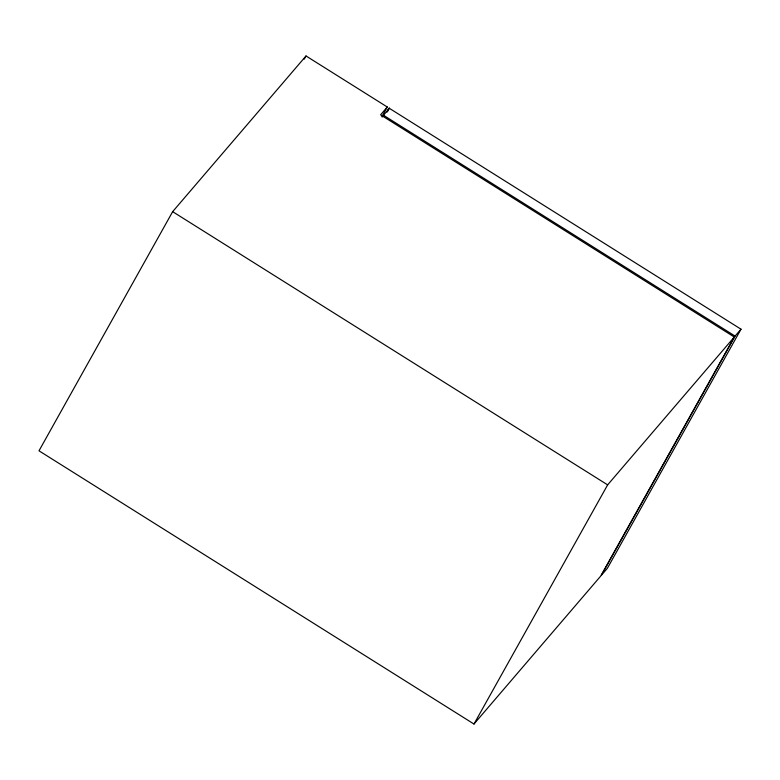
<?xml version="1.0" encoding="UTF-8"?>
<svg xmlns="http://www.w3.org/2000/svg" width="780" height="780" viewBox="0 0 780 780"><rect width="100%" height="100%" fill="white"/><g stroke="black" fill="none" stroke-linecap="round" stroke-linejoin="round"><path stroke-width="1.17" d="M172.653 211.663L39 450.811L473.977 724.035L600.639 576.167L734.292 337.019L380.572 114.835L387.28 107.006L306.023 55.965L172.653 211.663L607.639 484.877L734.292 337.019M304.239 59.153L306.023 55.965M381.937 116.581L387.28 107.006M382.219 117.019L389.191 108.215L741 329.189L607.347 568.337L601.429 575.25L735.082 336.092L741 329.189M386.977 112.183L389.191 108.215M473.977 724.035L607.639 484.877M383.273 115.118L735.082 336.092M389.21 108.186A543.826 47.453 -57.9 0 1 387.66 111.267"/></g></svg>
